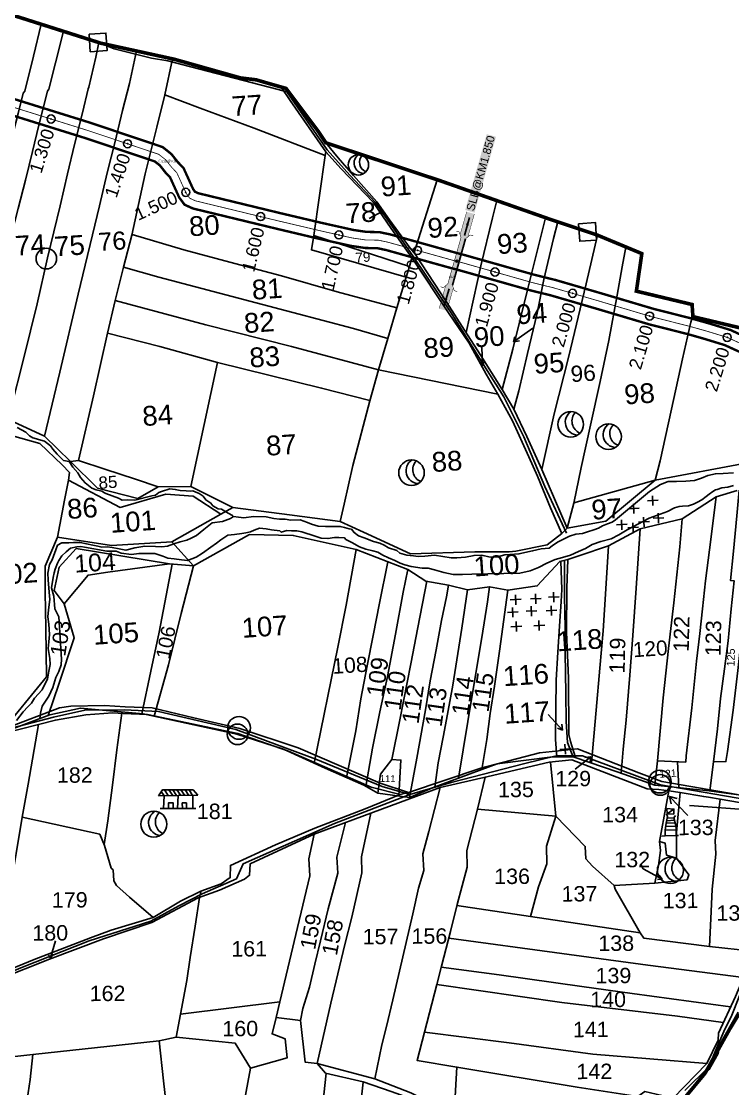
# Model space of a CAD drawing. Header units: millimetres. Extents: x 191342 to 235284, y 1600297 to 1616674.
# Drawn here: x 199081 to 199966, y 1611892 to 1613220 of the extents above; entities that cross this region are included whole.
import ezdxf
from ezdxf.enums import TextEntityAlignment as Align

# ---------------------------------------------------------------- set-up
doc = ezdxf.new("R2010")
doc.units = ezdxf.units.MM
doc.header["$LTSCALE"] = 15
doc.header["$PDMODE"] = 32
doc.header["$PDSIZE"] = 10
doc.linetypes.add('ACAD_ISO02W100', pattern=[15, 12, -3])
doc.linetypes.add('HIDDEN2', pattern=[0.1875, 0.125, -0.0625])
for name, color, linetype in [('BOUNDRY STONES', 240, 'Continuous'), ('CANAL1', 7, 'Continuous'), ('CS', 134, 'Continuous'), ('CSMark', 72, 'Continuous'), ('PLOTS', 7, 'Continuous'), ('PLOTS NO', 7, 'Continuous'), ('REMARK', 6, 'Continuous'), ('ROADS', 1, 'Continuous'), ('STREAMS', 4, 'Continuous'), ('STRUCTURE', 5, 'Continuous'), ('VILLAGE', 7, 'Continuous'), ('VILLAGE BOUNDRY', 5, 'Continuous'), ('wells', 7, 'Continuous')]:
    doc.layers.add(name, color=color, linetype=linetype)
doc.styles.add('FONT2', font='Times New Roman')
doc.styles.get("Standard").update_dxf_attribs({"font": 'arial.ttf'})
doc.dimstyles.get("Standard").update_dxf_attribs({"dimtxt": 0.18, "dimasz": 0.18, "dimexe": 0.18, "dimexo": 0.0625, "dimgap": 0.09, "dimtad": 0, "dimtih": 1, "dimtoh": 1, "dimdec": 4, "dimzin": 0, "dimdsep": 46, "dimtxsty": 'Standard', "dimcen": 0.09, "dimadec": 0, "dimazin": 0, "dimtfac": 1, "dimtdec": 4, "dimtofl": 0, "dimtmove": 0, "dimatfit": 3, "dimfxl": 1, "dimtolj": 1, "dimtzin": 0, "dimarcsym": 0})

# ---------------------------------------------------------------- blocks, each defined once
blk = doc.blocks.new('SLB')
at = {"layer": 'STRUCTURE'}
h = blk.add_hatch(dxfattribs=at)
h.set_pattern_fill('DOTS', color=6, scale=20, angle=320.3722, style=0)
h.set_pattern_definition([(320.372247934, (-159.4327, -72.9564), (1.2786241598, 0.5641323054), [0, -1.25])])
h.paths.add_polyline_path([(769699.5, 1706871.1), (769699.5, 1706861.1), (769729.1, 1706861.1), (769732.1, 1706863.1), (769792.1, 1706863.1), (769795.1, 1706861.1), (769824.7, 1706861.1), (769824.7, 1706871.1), (769795.1, 1706871.1), (769792.1, 1706869.1), (769732.1, 1706869.1), (769729.1, 1706871.1)])
at = {"layer": 'STRUCTURE', "color": 6, "linetype": 'ACAD_ISO02W100', "ltscale": 0.5, "const_width": 0.5}
for points in [[(769699.5, 1706871.1), (769729.1, 1706871.1)], [(769795.1, 1706871.1), (769824.7, 1706871.1)], [(769699.5, 1706861.1), (769729.1, 1706861.1)], [(769795.1, 1706861.1), (769824.7, 1706861.1)]]:
    blk.add_lwpolyline(points, dxfattribs=at)
at = {"layer": 'STRUCTURE', "color": 6, "const_width": 0.628}
for points in [[(769726.1, 1706877.1), (769726.1, 1706873.1), (769732.1, 1706869.1), (769792.1, 1706869.1), (769798.1, 1706873.1), (769798.1, 1706877.1)], [(769726.1, 1706855.1), (769726.1, 1706859.1), (769732.1, 1706863.1), (769792.1, 1706863.1), (769798.1, 1706859.1), (769798.1, 1706855.1)]]:
    blk.add_lwpolyline(points, dxfattribs=at)
at = {"layer": 'STRUCTURE', "color": 6}
blk.add_lwpolyline([(769732.1, 1706863.1), (769792.1, 1706863.1)], dxfattribs=at)
blk.add_lwpolyline([(769732.1, 1706863.1), (769792.1, 1706863.1)], dxfattribs=at)
at = {"layer": 'STRUCTURE', "color": 0}
blk.add_circle((769762.1, 1706866.1), 1.24, dxfattribs=at)
for points in [[(769703.8, 1706866), (769726.7, 1706866)], [(769818.6, 1706865.8), (769795.7, 1706865.8)]]:
    blk.add_leader(points, dimstyle='Standard', override={"dimasz": 10, "dimgap": 0.09, "dimtad": 0}, dxfattribs=at)

msp = doc.modelspace()

# ---------------------------------------------------------------- linework, layer by layer
at = {"layer": 'BOUNDRY STONES'}
for points in [[(199165.3, 1613203.7), (199186.4, 1613205.1), (199187.8, 1613183.3), (199166.8, 1613181.8)], [(199773.9, 1612968), (199795, 1612969.5), (199796.5, 1612947.6), (199775.4, 1612946.2)]]:
    msp.add_lwpolyline(points, close=True, dxfattribs=at)
at = {"layer": 'BOUNDRY STONES', "color": 1}
msp.add_lwpolyline([(199991.3, 1612238.7), (199912.1, 1612244.7)], dxfattribs=at)
at = {"layer": 'BOUNDRY STONES'}
for centre in [(199112.2, 1612924.6), (199350, 1612333), (199875.6, 1612270.1)]:
    msp.add_circle(centre, 12.8, dxfattribs=at)
at = {"layer": 'BOUNDRY STONES', "color": 1}
for centre in [(199351.8, 1612341), (199875.1, 1612274.2)]:
    msp.add_circle(centre, 14.1, dxfattribs=at)
at = {"layer": 'CANAL1', "color": 200, "const_width": 3}
for points in [[(199062.9, 1613125.9), (199166.3, 1613093.7), (199194.6, 1613084.2), (199256.8, 1613063.3), (199267.6, 1613054.7), (199275.5, 1613044.8), (199282.9, 1613037), (199294.9, 1613010.7), (199297.1, 1613007.7), (199301, 1613005.9), (199402.8, 1612981.2), (199454.6, 1612969), (199494.1, 1612960.2), (199510.2, 1612957.8), (199526.2, 1612957.5), (199539.3, 1612954.8), (199620.2, 1612932.2), (199628.7, 1612930), (199718.9, 1612904.5), (199745.3, 1612898), (199802.9, 1612881.2), (199867.9, 1612861.9), (199914.3, 1612850.2), (199936.5, 1612843.9), (199963, 1612835.8), (199982.9, 1612826.6)], [(199056.5, 1613106.9), (199160.1, 1613074.6), (199188.2, 1613065.2), (199247.1, 1613045.4), (199253.4, 1613040.5), (199260.4, 1613031.6), (199266.1, 1613025.6), (199277.5, 1613000.5), (199284.1, 1612991.6), (199294.5, 1612986.9), (199398.2, 1612961.8), (199450.1, 1612949.5), (199490.4, 1612940.5), (199508.5, 1612937.8), (199523.9, 1612937.5), (199534.5, 1612935.3), (199615.1, 1612912.9), (199623.6, 1612910.7), (199713.8, 1612885.2), (199740.1, 1612878.7), (199797.3, 1612862), (199862.6, 1612842.6), (199909.1, 1612830.9), (199930.8, 1612824.7), (199955.9, 1612817), (199973.8, 1612808.8)]]:
    msp.add_lwpolyline(points, dxfattribs=at)
at = {"layer": 'CANAL1', "color": 1, "linetype": 'HIDDEN2', "ltscale": 4, "const_width": 1}
msp.add_lwpolyline([(199059.7, 1613116.4), (199163.2, 1613084.1), (199191.4, 1613074.7), (199251.9, 1613054.3), (199260.5, 1613047.6), (199268, 1613038.2), (199274.5, 1613031.3), (199286.2, 1613005.6), (199290.6, 1612999.6), (199297.7, 1612996.4), (199400.5, 1612971.5), (199452.4, 1612959.3), (199492.2, 1612950.3), (199509.3, 1612947.8), (199525.1, 1612947.5), (199536.9, 1612945), (199617.6, 1612922.5), (199626.2, 1612920.4), (199716.3, 1612894.8), (199742.7, 1612888.3), (199800.1, 1612871.6), (199865.2, 1612852.2), (199911.7, 1612840.5), (199933.7, 1612834.3), (199959.5, 1612826.4), (199978.4, 1612817.7)], dxfattribs=at)
at = {"layer": 'CS'}
for p in [(199118.1, 1613098.2), (199213.2, 1613067.4), (199285.6, 1613007), (199378.7, 1612976.8), (199476, 1612954), (199573.8, 1612934.8), (199670.1, 1612907.9), (199766.5, 1612881.4), (199862.4, 1612853.1), (199958.8, 1612826.6)]:
    msp.add_point(p, dxfattribs=at)
at = {"layer": 'PLOTS', "color": 0}
for points in [[(198986.1, 1612754.8), (198997.1, 1612795.5), (199007.5, 1612834.6), (199020.6, 1612887.1), (199034.8, 1612940.5), (199046.6, 1612986), (199056, 1613022.5), (199066.1, 1613062), (199077.2, 1613105), (199083.5, 1613130.2), (199085.5, 1613132.6), (199096.4, 1613176.3), (199105.8, 1613216)], [(199133.4, 1613207.3), (199123.8, 1613167.9), (199115.4, 1613135.2), (199113.5, 1613132.6), (199103, 1613090.7), (199095, 1613057.7), (199086.4, 1613022.1), (199077.3, 1612986.8), (199068.6, 1612952.8), (199059.8, 1612916.8), (199046.8, 1612863), (199033.8, 1612809.2), (199020.8, 1612757.4), (199015.6, 1612736.5)], [(199065.8, 1612723.9), (199068.2, 1612737.5), (199084.1, 1612801.1), (199100.9, 1612868.4), (199113.7, 1612925.5), (199129.3, 1612990.4), (199138.7, 1613030), (199147.3, 1613066.4), (199157, 1613105.9), (199164.3, 1613135.5), (199164.9, 1613137.9), (199173.6, 1613175.2), (199177.3, 1613193.3)], [(199224.2, 1613182.8), (199215.7, 1613142.2), (199207.1, 1613108.9), (199198, 1613070.2), (199188, 1613031.3), (199178.4, 1612990.4), (199151.9, 1612880.2), (199128.9, 1612783.4), (199110, 1612703.9)], [(199142.3, 1612672.4), (199152.4, 1612673.7), (199170.7, 1612754.1), (199188.2, 1612831.8), (199197.9, 1612872.5), (199208.3, 1612914), (199218.6, 1612953.8), (199235.1, 1613029.9), (199249.5, 1613088), (199259.4, 1613128.1), (199269.2, 1613172.9)], [(199459.6, 1613057.3), (199459.1, 1613052.9), (199370.8, 1613086.9), (199303.5, 1613111.5), (199259.4, 1613128.1)], [(199404.1, 1613137.9), (199415.5, 1613121.2), (199459.6, 1613057.3), (199478.9, 1613036.4), (199518.5, 1612994.6), (199541, 1612962.2), (199567, 1612925), (199612.3, 1612857.3), (199637.8, 1612819.3), (199659.3, 1612781), (199673.6, 1612755.9), (199691.7, 1612722.7), (199712.2, 1612678), (199722.9, 1612653.9), (199739.3, 1612614.6), (199753.4, 1612582.6), (199759.7, 1612589.4), (199728.3, 1612662.4), (199709.7, 1612703.4), (199693.5, 1612737.3), (199679, 1612761.7), (199652.3, 1612804), (199632.2, 1612835.8), (199610.1, 1612869.8), (199586.6, 1612906), (199570.9, 1612930.2), (199564.5, 1612937.4), (199539, 1612973), (199523.3, 1612995), (199494.1, 1613028.1), (199474.9, 1613049.9), (199459.8, 1613068.6)], [(199459.1, 1613052.9), (199444.7, 1612953.2), (199441.8, 1612935.4), (199559.7, 1612901.4), (199563.6, 1612914.8), (199566.7, 1612925.4)], [(199569.4, 1612932), (199598.2, 1613022.7)], [(199634.1, 1612832.9), (199652.3, 1612915.4), (199667, 1612975.1), (199672.2, 1612996.8)], [(199732.9, 1612975.4), (199710.3, 1612884.2), (199692.4, 1612811.8), (199679, 1612761.7)], [(199693.5, 1612737.3), (199699.7, 1612760), (199710.7, 1612806.7), (199722.6, 1612856.8), (199730.8, 1612898.7), (199742.7, 1612949.5), (199748.4, 1612970.2)], [(199218.8, 1612954.6), (199283.1, 1612935.4), (199340.2, 1612920.3), (199404.5, 1612903.3), (199473.9, 1612883.4), (199548.1, 1612863.3)], [(199797.6, 1612953.7), (199783.3, 1612893.1), (199761.6, 1612801.7), (199743.7, 1612731.4), (199728.3, 1612662.4)], [(199563.6, 1612914.8), (199444.7, 1612953.2)], [(199759.7, 1612589.4), (199768.1, 1612620.3), (199777.3, 1612665), (199788.9, 1612717.4), (199800.9, 1612771.7), (199811.5, 1612822.8), (199822, 1612879.1), (199828.4, 1612914.2), (199833, 1612939)], [(199536.9, 1612825.1), (199494, 1612837.7), (199418.8, 1612857.7), (199335.4, 1612879.4), (199252.3, 1612901.7), (199208.3, 1612914)], [(199559.7, 1612901.4), (199548.1, 1612863.3), (199536.9, 1612825.1), (199525.4, 1612786.1), (199514.3, 1612747.9), (199493.4, 1612667.3), (199482.7, 1612619.1), (199477.7, 1612597.6), (199414.7, 1612606), (199344.1, 1612615.2)], [(199197.9, 1612872.5), (199310.7, 1612842.4), (199417.2, 1612815.3), (199525.4, 1612786.1), (199673.6, 1612755.9)], [(199916.2, 1612852.4), (199913.5, 1612845.5), (199903.4, 1612799.9), (199892.6, 1612750.8), (199875.4, 1612673.1), (199869.3, 1612649.1), (199768.2, 1612621)], [(199291.8, 1612641.1), (199325.1, 1612795.2), (199253.5, 1612815.1), (199188.2, 1612831.8)], [(199325.1, 1612795.2), (199454.4, 1612763.6), (199514.3, 1612748.1)], [(199759.7, 1612589.4), (199807.8, 1612598), (199869.3, 1612649.1), (199984, 1612670.7), (200034.9, 1612701.5), (200070.8, 1612724.6), (200100.4, 1612741.7), (200124.6, 1612755.8)], [(199070, 1612704.1), (199104.2, 1612694.6), (199132, 1612668.3), (199141.2, 1612658.6), (199139.7, 1612649.1), (199203.9, 1612615.1), (199260.7, 1612631.7), (199294.6, 1612629.1), (199329.1, 1612607), (199344.1, 1612615.2), (199291.8, 1612641.1), (199251.3, 1612640.7), (199226.2, 1612626.4), (199175.8, 1612639.2), (199142.3, 1612672.4), (199110, 1612703.9), (199065.8, 1612723.9)], [(199251.3, 1612640.7), (199223.3, 1612650.3), (199184.9, 1612662.9), (199152.4, 1612673.7)], [(199054.3, 1612334.1), (199112.3, 1612404.6), (199111.5, 1612465), (199110.9, 1612509.8), (199110.6, 1612542.2), (199126, 1612578.3), (199134.8, 1612624.1), (199139.7, 1612649.1)], [(199971.4, 1612636.1), (199945, 1612628.3), (199902.9, 1612601), (199850.8, 1612588.5), (199811.4, 1612567.5), (199774.5, 1612555.1), (199760.6, 1612550.4), (199750.6, 1612548.1), (199722.6, 1612517.6), (199686.2, 1612512.3), (199663.4, 1612516.5), (199636.1, 1612512.7), (199612.2, 1612518.5), (199584, 1612523.6), (199561.8, 1612538.1), (199535.9, 1612548), (199497.4, 1612563), (199419.2, 1612580.3), (199364.8, 1612581.5), (199295.2, 1612542.5), (199265.5, 1612545), (199149.5, 1612564.1), (199128.1, 1612540.7), (199121.9, 1612511.7), (199134.4, 1612495.2), (199147, 1612453), (199127.6, 1612395.4), (199114.5, 1612356.4)], [(199937.4, 1612262.7), (199941.8, 1612298.9), (199946.8, 1612339.7), (199950.5, 1612377.6), (199955.4, 1612414.4), (199960.1, 1612449.2), (199963.9, 1612488.9), (199967.4, 1612524.1), (199962.8, 1612524.5), (199966.5, 1612560.8), (199970.9, 1612604.8), (199973.6, 1612636.7)], [(199945, 1612628.3), (199936.7, 1612562.6), (199931.9, 1612524.1), (199928.3, 1612489.1), (199924.8, 1612458.3), (199920.6, 1612424.1), (199914.9, 1612365.9), (199907.8, 1612306.4), (199907.4, 1612298.5), (199872.2, 1612300.1)], [(199126, 1612578.3), (199193.2, 1612567.9), (199268.2, 1612572.6), (199329.1, 1612607)], [(199477.7, 1612597.6), (199506.5, 1612584.4), (199565.1, 1612557.4), (199644.9, 1612559.9), (199687.6, 1612560.1), (199696, 1612560.6), (199735.1, 1612568.7), (199753.4, 1612582.6)], [(199869, 1612269.7), (199872.2, 1612300.1), (199879.2, 1612378.6), (199885.7, 1612439.6), (199892.3, 1612496.6), (199900.1, 1612566.3), (199902.9, 1612601)], [(199850.8, 1612588.5), (199845.7, 1612514.7), (199841.7, 1612455.8), (199837.6, 1612406.5), (199833.1, 1612350.8), (199829.4, 1612314.7), (199827, 1612284.8)], [(199268.2, 1612572.6), (199295.2, 1612542.5), (199279.7, 1612483.3), (199264.1, 1612419.4), (199246.4, 1612355.5)], [(199445.2, 1612297.2), (199474.5, 1612441.3), (199485.2, 1612493.8), (199497.4, 1612563)], [(199790.2, 1612297.4), (199795.9, 1612362.9), (199800.5, 1612415.1), (199804.6, 1612461.6), (199808.1, 1612514.1), (199811.4, 1612567.5)], [(199265.5, 1612545), (199188.7, 1612534.5), (199164.2, 1612531.1), (199134.4, 1612495.2)], [(199231.1, 1612358.7), (199242.3, 1612411.6), (199252.6, 1612460.1), (199262.8, 1612514.2), (199268.7, 1612544.7)], [(199536.7, 1612547.7), (199526.4, 1612496.1), (199518.7, 1612456), (199511.3, 1612418.3), (199503.4, 1612377.3), (199497.1, 1612337.4), (199485.3, 1612279.2)], [(199747, 1612305), (199745.4, 1612326.7), (199745.7, 1612365.3), (199746, 1612400.3), (199748.3, 1612435.1), (199750.4, 1612467.5), (199752.4, 1612498.4), (199753.2, 1612513.3), (199752.1, 1612548.5)], [(199756.4, 1612549.5), (199756.4, 1612505), (199757.4, 1612465.2), (199757.3, 1612434.4), (199758.3, 1612383.6), (199758.8, 1612349), (199760.1, 1612323), (199767.1, 1612304.7)], [(199509.4, 1612268.3), (199517.7, 1612315.8), (199527, 1612360.8), (199536.3, 1612404.8), (199546.3, 1612457.7), (199556.1, 1612509.9), (199561.8, 1612538.1)], [(199585.5, 1612523.3), (199574, 1612465.7), (199565.3, 1612420.8), (199551.7, 1612351.2), (199542, 1612301.8), (199527.9, 1612283.7), (199524.3, 1612259.8)], [(199563.6, 1612254.6), (199572.8, 1612303.4), (199583.7, 1612363.6), (199589.7, 1612399.7), (199596.8, 1612438.1), (199603.5, 1612474.4), (199609.8, 1612504), (199612.4, 1612518.4)], [(199624.6, 1612278.4), (199636.3, 1612348.8), (199645.1, 1612401.5), (199653.8, 1612453.5), (199660.7, 1612497.7), (199663.4, 1612516.5)], [(199984.2, 1612522), (199971.9, 1612412.4), (199966.3, 1612363.2), (199959.1, 1612311.8), (199957.2, 1612299.1), (199941.8, 1612298.9)], [(199636.1, 1612512.7), (199629, 1612465.2), (199617.6, 1612394.3), (199610.9, 1612358.3), (199605.5, 1612329.4), (199599.6, 1612297.6), (199595.4, 1612267.5)], [(199686.2, 1612512.3), (199675.6, 1612436.4), (199669.5, 1612392.8), (199664.2, 1612358.8), (199659.8, 1612326.6), (199653.9, 1612289.4)], [(199997.2, 1612254.5), (199936.6, 1612262.8), (199869, 1612269.7), (199823.3, 1612286.1), (199768.5, 1612304.7), (199741.8, 1612305), (199672.6, 1612296.4), (199594.6, 1612267.2), (199563.6, 1612254.6), (199524.3, 1612259.8), (199507, 1612269.7), (199459.1, 1612290.8), (199407.2, 1612314.7), (199349.1, 1612333.1), (199232.5, 1612358.5), (199154.6, 1612365.7), (199116.7, 1612357.3), (199054.3, 1612334.1)], [(199058.5, 1612333.9), (199123.5, 1612350.7), (199161.3, 1612357.1), (199195.1, 1612359.8), (199207.8, 1612359.1), (199238.2, 1612357.5), (199350.4, 1612333.9), (199413.5, 1612312.3), (199516.1, 1612267.3), (199552, 1612258.3), (199562.6, 1612260.6)], [(199063.5, 1612341), (199128.4, 1612365.8), (199142.8, 1612368), (199184.7, 1612368.8), (199210.3, 1612367.4), (199243.9, 1612365.8), (199295.5, 1612353.4), (199352.9, 1612340.3), (199425.3, 1612316.4), (199527.2, 1612272.3), (199562.6, 1612260.6), (199652.3, 1612291), (199725.5, 1612309.9), (199772.8, 1612314.8), (199848.8, 1612285.1), (199877.6, 1612274.2), (199971.4, 1612258.2)], [(199184, 1612196.2), (199188.7, 1612225.3), (199194.3, 1612269.9), (199199.9, 1612313.8), (199206, 1612359.2)], [(199102.3, 1612345.2), (199089.5, 1612271.2), (199082.3, 1612230), (199074.6, 1612184.7), (199070.4, 1612160), (199070.7, 1612142), (199062.7, 1612098), (199052.3, 1612035), (198991.9, 1612007.4), (198914.7, 1611976.9), (198853.5, 1611939), (198799.3, 1611907.4), (198780, 1611902), (198683, 1611866.6), (198612.3, 1611842.4), (198540.9, 1611816.4), (198487.8, 1611799.1), (198415.3, 1611769.1), (198376.6, 1611748.3), (198364.7, 1611734), (198351.6, 1611724.5), (198312.8, 1611710.5), (198269.5, 1611696.6), (198202.1, 1611695.9)], [(199053, 1612028.4), (199116.1, 1612053.4), (199183.2, 1612078.6), (199243.4, 1612099.1), (199301.1, 1612129.7), (199327.6, 1612139.3), (199358.6, 1612152.9), (199365, 1612157.9), (199365.6, 1612171.8), (199445.3, 1612208.8), (199530.4, 1612240.3), (199602, 1612266.8), (199661.6, 1612280.6), (199737.4, 1612298.3), (199765.8, 1612301.5), (199859.2, 1612265.3), (199873.8, 1612264.5), (199886.1, 1612262.8), (199900.2, 1612260.9), (199929.7, 1612255.7), (199935.7, 1612254.7), (199950, 1612252.5), (199995.7, 1612244.5)], [(199550.4, 1612256.4), (199553.2, 1612301), (199542, 1612301.8)], [(199739.3, 1612298.5), (199745.7, 1612231.3), (199648.4, 1612239.9)], [(199897, 1612299), (199898.6, 1612266.7)], [(199520.5, 1611904.5), (199565.3, 1611887.1), (199602.4, 1611868.5), (199619.7, 1611868.3), (199622.8, 1611919.3), (199573.2, 1611927.6), (199582.4, 1611962.8), (199597.7, 1612021.9), (199603.7, 1612044.8), (199614.9, 1612088), (199623, 1612121.5), (199635.4, 1612168), (199635.2, 1612188.7), (199648.4, 1612239.9), (199658, 1612279.8)], [(199602, 1612266.8), (199587.7, 1612212.4), (199580.5, 1612184.6), (199581.6, 1612163.6), (199575, 1612141.6), (199567.9, 1612109.9), (199551.2, 1612038.4), (199543, 1612002.7), (199535, 1611969.8), (199529.5, 1611946.8), (199520.5, 1611904.5), (199449, 1611923.7)], [(199552, 1612258.3), (199508.5, 1612240.4), (199446.1, 1612216.4), (199397.2, 1612195.5), (199341.2, 1612170.1), (199341, 1612155), (199329.6, 1612147.2), (199304.3, 1612138.1), (199278.9, 1612125.4), (199244.9, 1612105.3), (199192.7, 1612089.4), (199167.3, 1612080.1), (199097, 1612053), (199052.3, 1612035)], [(199745.7, 1612231.3), (199782.3, 1612193.7), (199783.1, 1612178.4), (199791.3, 1612168.9), (199818.4, 1612144.9), (199869, 1612148.1), (199909, 1612152.3), (199911.2, 1612158.3), (199895.7, 1612179.1), (199896, 1612210.8), (199900.2, 1612260.9)], [(199886.1, 1612262.8), (199874.6, 1612199.7), (199876, 1612188.6), (199873.5, 1612170.1), (199869, 1612148.1)], [(199950, 1612252.5), (199943.9, 1612201), (199944.9, 1612184.2), (199940.1, 1612140.6), (199938.9, 1612112.6), (199937, 1612069.2), (199990.1, 1612063.4)], [(199244.9, 1612105.3), (199215.8, 1612130.6), (199199.5, 1612144.9), (199196.2, 1612150.8), (199195.5, 1612164.5), (199193, 1612166.8), (199184.6, 1612194.9), (199178.7, 1612208.7), (199082.3, 1612230)], [(199428.1, 1611977), (199433.9, 1611925.5), (199449, 1611923.7), (199465.8, 1611998.7), (199483.3, 1612071.6), (199492.1, 1612105.8), (199504.6, 1612160.6), (199504.3, 1612180.8), (199515.8, 1612234.9)], [(199850.7, 1612086.2), (199714.4, 1612106.5), (199724.3, 1612143.2), (199734.5, 1612172.1), (199734.3, 1612194), (199745.7, 1612231.3)], [(199484.2, 1612223.2), (199473.5, 1612180.1), (199474.5, 1612160.2), (199462.6, 1612116.2), (199453.1, 1612076.4), (199446.2, 1612047.3), (199439.4, 1612018.6), (199431.2, 1611991.9), (199428.1, 1611977), (199398.2, 1611981), (199402.7, 1612000.4)], [(199279.1, 1611985.1), (199402.7, 1612000.4), (199424.6, 1612093), (199439.7, 1612156.9), (199438.8, 1612178.1), (199445.3, 1612208.8)], [(199874.6, 1612199.7), (199881.9, 1612197.6), (199883.5, 1612182.9), (199895.7, 1612179.1)], [(199937, 1612069.2), (199855, 1612079.6), (199850.7, 1612086.2), (199819.5, 1612140.7), (199818.4, 1612144.9)], [(199095.5, 1611934.9), (199252.4, 1611952), (199273.6, 1611956.6), (199279.1, 1611985.1), (199287.1, 1612026.8), (199291, 1612055.6), (199297.2, 1612094.5), (199302.8, 1612130.3), (199304.9, 1612138.3)], [(199714.4, 1612106.5), (199622.7, 1612120.2)], [(199612.7, 1612079.5), (199753.1, 1612060.4), (199860, 1612045.9), (199979, 1612030.7)], [(199963, 1611994), (199840.8, 1612010.8), (199777.9, 1612019.4), (199675.2, 1612033.8), (199603.3, 1612043.5)], [(199891.6, 1611880.6), (199933.7, 1611923.7), (199947.4, 1611952.9), (199948, 1611961.3), (199969, 1612007.1), (199979, 1612030.7)], [(199597.7, 1612021.9), (199753.3, 1611999.5), (199897, 1611982.7), (199954, 1611974.5)], [(199972.6, 1611987.7), (199949.7, 1611947.2), (199947.6, 1611936.1), (199936.6, 1611916.1), (199909.7, 1611887.7)], [(199398.2, 1611981), (199393, 1611960.5), (199409.4, 1611954.3), (199411.8, 1611930.8), (199366, 1611917.9), (199347.1, 1611948.9), (199273.6, 1611956.6)], [(199933.7, 1611923.7), (199791.8, 1611935.3), (199687.8, 1611949.5), (199582.4, 1611962.8)], [(199252.4, 1611952), (199257.9, 1611902.2), (199261.1, 1611873.1), (199259.1, 1611822.8), (199259.4, 1611777), (199259.7, 1611732.6), (199258.5, 1611721.4), (199254.9, 1611701.8)], [(198933.7, 1611743.6), (198979.9, 1611743.4), (199007.3, 1611740.3), (199020.3, 1611727.4), (199069.4, 1611722.8), (199072.4, 1611741.8), (199074.4, 1611754.1), (199073, 1611773.9), (199077.8, 1611806.5), (199082.4, 1611837.8), (199087.2, 1611870.5), (199092.1, 1611903.8), (199095.5, 1611934.9), (199002, 1611924.7)], [(199449, 1611923.7), (199459.2, 1611911.7), (199506, 1611900.8), (199540.9, 1611888.7), (199562.9, 1611881.1), (199601.8, 1611860.8), (199629.7, 1611858.8), (199706.6, 1611847.1), (199781.4, 1611835.7), (199785.8, 1611839.9)], [(199622.8, 1611919.3), (199772.3, 1611894.1), (199847.8, 1611882.7), (199856.3, 1611888.7), (199891.6, 1611880.6)], [(199334.1, 1611701.3), (199342.4, 1611749.2), (199345.6, 1611772.9), (199344.9, 1611791.6), (199350, 1611821.1), (199357.3, 1611871.2), (199366, 1611917.9)], [(199460.1, 1611911.5), (199457.2, 1611884.7), (199453.1, 1611857.3), (199450, 1611829.5), (199446.9, 1611805.2), (199431.9, 1611792), (199432.6, 1611774.3), (199423.2, 1611764.1), (199419.5, 1611743.3), (199418, 1611734.9), (199405.6, 1611709.1), (199391.5, 1611679.8), (199381.1, 1611658.4)], [(199480.8, 1611648.2), (199489.2, 1611726.5), (199494.8, 1611762.8), (199495.2, 1611800.4), (199502.1, 1611863), (199506.2, 1611900.7)]]:
    msp.add_lwpolyline(points, dxfattribs=at)
at = {"layer": 'PLOTS NO', "color": 0}
for points in [[(199530.7, 1612983.7), (199513.7, 1612974.6)], [(199526.9, 1612984.7), (199530.7, 1612983.7), (199530.3, 1612980.2)], [(199693.3, 1612821.1), (199717.3, 1612838.2)], [(199694.7, 1612827.2), (199693.3, 1612821.1), (199700.7, 1612822.2)], [(199654.5, 1612791.6), (199653.7, 1612814.3)], [(199651.6, 1612796.7), (199654.5, 1612791.6), (199656.2, 1612796.2)], [(199754, 1612338.4), (199736.2, 1612357.6)], [(199747.7, 1612340.5), (199754, 1612338.4), (199753.3, 1612345.5)], [(199789.1, 1612304.9), (199769.8, 1612289.9)], [(199782, 1612304.1), (199789.1, 1612304.9), (199788.3, 1612298.8)], [(199889.2, 1612246.6), (199887, 1612255.8), (199896.5, 1612253.2)], [(199887, 1612255.8), (199909.8, 1612232.3)], [(199877.8, 1612152.9), (199854.4, 1612165.8), (199851, 1612172.1)], [(199872.1, 1612152.7), (199877.8, 1612152.9), (199874.2, 1612158.1)], [(199117.3, 1612055.2), (199123.6, 1612076.2)], [(199114.8, 1612058.6), (199117.3, 1612055.2), (199121, 1612059.8)]]:
    msp.add_lwpolyline(points, dxfattribs=at)
at = {"layer": 'ROADS'}
for points in [[(199177.3, 1613193.3), (199196.4, 1613185.5), (199243, 1613173.8), (199263.4, 1613170.6), (199280.7, 1613166.1), (199400.4, 1613134.8), (199411.2, 1613131.8), (199461.3, 1613059.9), (199489.4, 1613028.3), (199521.7, 1612994.5), (199568.9, 1612926.9), (199615.8, 1612857), (199658.3, 1612788.7), (199681.1, 1612752.8), (199706.1, 1612703), (199732.1, 1612641), (199759.2, 1612583.3)], [(199760.6, 1612550.4), (199759.3, 1612514.8), (199759.2, 1612459.9), (199761.7, 1612402.7), (199761.8, 1612332.8), (199764, 1612324.1), (199770.2, 1612304.1)], [(199061, 1612338.7), (199121.1, 1612354.5), (199160.3, 1612363.1), (199209.6, 1612363.3), (199251.5, 1612361.4), (199347.7, 1612338.9), (199447.5, 1612302.1), (199529.7, 1612268), (199564.1, 1612258.1), (199615.8, 1612273), (199707.2, 1612296.7), (199746, 1612306.2), (199779, 1612306.4), (199861.6, 1612275.5), (199875.8, 1612270.2), (199996.4, 1612249.5)], [(199564.1, 1612258.1), (199470.4, 1612222), (199356.8, 1612172.2), (199348.6, 1612153.3), (199306.1, 1612134.6), (199276.9, 1612119.8), (199242.2, 1612100.8), (199165.5, 1612076.1), (199080.4, 1612042.7), (199011.6, 1612013.6), (198980.8, 1612000.6), (198917, 1611973.5), (198842.5, 1611928), (198818.2, 1611914.1), (198779.5, 1611897.8), (198702.7, 1611870.7)], [(199982.9, 1612029.7), (199964.8, 1611983.9), (199954.5, 1611963.6), (199944.4, 1611939.4), (199936.1, 1611919.4), (199906.1, 1611890.1)]]:
    msp.add_lwpolyline(points, dxfattribs=at)
at = {"layer": 'STREAMS', "color": 4}
for points in [[(199076.1, 1612714.4), (199081.3, 1612711.8), (199086.9, 1612708.8), (199091.2, 1612704.1), (199095.3, 1612701.8), (199099.9, 1612700.5), (199102.4, 1612699.7), (199109.9, 1612697.6), (199117.4, 1612691.9), (199120.2, 1612687.7), (199125.8, 1612681.4), (199128.9, 1612678.1), (199133.7, 1612673.7), (199140.6, 1612672.1), (199145.3, 1612665.2), (199151.2, 1612658.3), (199154.7, 1612652.4), (199160.4, 1612645.7), (199169, 1612639.2), (199174.2, 1612636.9), (199181.4, 1612635.4), (199184.6, 1612633.5), (199186.2, 1612632.6), (199201.8, 1612626.9), (199206.5, 1612624.4), (199213.3, 1612624.7), (199222.4, 1612624.3), (199243.2, 1612629.4), (199247.9, 1612630.6), (199252, 1612633.8), (199255.5, 1612634.9), (199255.5, 1612634.9), (199265.7, 1612638.1), (199272.5, 1612637.5), (199278.7, 1612636.2), (199285.9, 1612635.7), (199290.9, 1612635.4), (199294.2, 1612635.7), (199297.1, 1612634.4), (199302.1, 1612632.3), (199307.2, 1612629.2), (199310.4, 1612624.6), (199316.8, 1612620.6), (199319.4, 1612617.2), (199325.9, 1612613.5), (199330.2, 1612612.9), (199338.4, 1612608.1), (199343.7, 1612605), (199345.1, 1612604.1)], [(199075.2, 1612350.2), (199083.3, 1612360.9), (199089.4, 1612367.2), (199093.8, 1612371.7), (199097.6, 1612378), (199107.2, 1612388.4), (199110.9, 1612396.1), (199113.5, 1612401.6), (199115.5, 1612411.7), (199116.9, 1612419.8), (199116.4, 1612427.3), (199114.5, 1612439.6), (199115.2, 1612448), (199116, 1612457.1), (199115.4, 1612470.2), (199114, 1612479.2), (199114.9, 1612487.7), (199116.4, 1612500.5), (199115.6, 1612509.8), (199114.3, 1612525.1), (199114, 1612533.5), (199116.3, 1612544.3), (199119.4, 1612550.2), (199121, 1612554.5), (199124.1, 1612562.6), (199126.2, 1612568.1), (199131.7, 1612571.1), (199140, 1612571.3), (199146.1, 1612571.4), (199154.1, 1612571.6), (199162.3, 1612569.8), (199170, 1612568.3), (199176.2, 1612567), (199181.3, 1612565.8), (199187.8, 1612566.3), (199194, 1612565.2), (199202.9, 1612563.6), (199211.2, 1612562.1), (199222.1, 1612565.1), (199234.6, 1612567), (199247.8, 1612566.6), (199255.7, 1612566.3), (199262.8, 1612567.1), (199270.6, 1612569.8), (199278.5, 1612572.6), (199287.1, 1612574.6), (199292.5, 1612577.1), (199298.9, 1612580.3), (199307.9, 1612587.6), (199318.5, 1612596.1), (199331.1, 1612597.6), (199341.4, 1612601.5), (199345.1, 1612604.1), (199351.3, 1612603.1), (199357.9, 1612602.2), (199369.7, 1612604), (199385.5, 1612603.4), (199395.2, 1612601.5), (199402.2, 1612600.5), (199409.3, 1612600.5), (199416.4, 1612599.3), (199427.7, 1612599.7), (199437, 1612596.4), (199441.9, 1612594.5), (199450.1, 1612591.9), (199459.3, 1612591.3), (199468.4, 1612591.5), (199477.7, 1612591.5), (199483.1, 1612590.3), (199488.7, 1612588.7), (199491.5, 1612588), (199494.9, 1612583.8), (199500.3, 1612579.9), (199507.6, 1612577.5), (199518.9, 1612572.8), (199526.8, 1612570.6), (199532.4, 1612568.3), (199537.5, 1612564.8), (199548.2, 1612561.5), (199551.7, 1612558.4), (199560.3, 1612556), (199568.8, 1612554.8), (199574.6, 1612554), (199582.9, 1612554.5), (199594.8, 1612555.7), (199605.3, 1612554.1), (199615.4, 1612552.5), (199622.6, 1612552.3), (199633.6, 1612553.4), (199644.2, 1612555.6), (199653.6, 1612555.9), (199664.1, 1612553.4), (199673.2, 1612553.8), (199682.4, 1612556.4), (199694.2, 1612557.1), (199699.9, 1612557.4), (199716.9, 1612561), (199727.4, 1612563.5), (199737.3, 1612564.5), (199741.4, 1612567.4), (199747.7, 1612571.8), (199762.9, 1612579.5), (199770.8, 1612581.9), (199779, 1612582.7), (199785, 1612585), (199793, 1612587.5), (199798.8, 1612589.3), (199803.7, 1612592.4), (199810.2, 1612594.7), (199815.9, 1612596.8), (199820, 1612599.7), (199862.3, 1612635.1), (199875.9, 1612643.7), (199885.4, 1612647.4), (199896, 1612647.6), (199907.3, 1612647.8), (199918.1, 1612648.6), (199927, 1612651.6), (199934.6, 1612654.7), (199944.2, 1612657.1), (199953.9, 1612657.5), (199966.8, 1612658.1)], [(199966.6, 1612642.5), (199959.8, 1612640.3), (199952, 1612639.4), (199946.4, 1612637.6), (199944.4, 1612637), (199941.1, 1612634.8), (199936.5, 1612631.5), (199932.8, 1612628.9), (199927.3, 1612624.6), (199922.1, 1612621.7), (199916.8, 1612619.2), (199910.8, 1612617.2), (199903.3, 1612616.7), (199899, 1612616.4), (199893.5, 1612614.5), (199884.4, 1612610.2), (199862, 1612601.8), (199834.3, 1612587.4), (199823.9, 1612581), (199814.4, 1612576.2), (199801.9, 1612573), (199791, 1612568.9), (199782.6, 1612564.2), (199774, 1612560.4), (199763.8, 1612555.8), (199754, 1612553.1), (199745, 1612550.6), (199734.4, 1612546), (199724.3, 1612540.3), (199713.9, 1612536.5), (199700.8, 1612533.3), (199641.4, 1612532.2), (199629.9, 1612531.7), (199617.9, 1612531.8), (199606.3, 1612534.3), (199594.7, 1612537.5), (199586.9, 1612539.6), (199579.5, 1612539.7), (199565.9, 1612541.6), (199557.9, 1612544), (199552.2, 1612545.7), (199545.4, 1612549.1), (199537.8, 1612552.6), (199530.8, 1612555.8), (199524.5, 1612559.4), (199518, 1612561.2), (199509.5, 1612563.2), (199501.7, 1612566), (199492.1, 1612571.7), (199484.7, 1612575.3), (199483.1, 1612577.3), (199475.8, 1612577.6), (199470.6, 1612577.9), (199462.4, 1612576.5), (199454.1, 1612577.1), (199447.9, 1612579.1), (199441.6, 1612581.3), (199435.1, 1612583.3), (199430, 1612584.9), (199423.5, 1612586), (199417.1, 1612586.2), (199411.1, 1612586.3), (199404.4, 1612584.4), (199402.7, 1612585.9), (199392.4, 1612587.4), (199385.5, 1612588.5), (199377.4, 1612589.2), (199370.6, 1612586.8), (199366.2, 1612585), (199360.1, 1612583.6), (199355.2, 1612582.9), (199346.3, 1612581.7), (199338, 1612580.6), (199329.4, 1612575), (199324, 1612570.6), (199316.8, 1612565.6), (199306.5, 1612558.4), (199298.6, 1612553.4), (199293, 1612551.3), (199287.6, 1612549.2), (199280.1, 1612550.1), (199271.2, 1612551.1), (199263.1, 1612552.1), (199257.2, 1612554.6), (199247, 1612557.8), (199239.3, 1612558), (199227.2, 1612557.7), (199218, 1612556.8), (199205.3, 1612558.1), (199199.1, 1612560.7), (199187.4, 1612560.9), (199159.6, 1612565.9), (199155, 1612566.7), (199150.2, 1612566.1), (199142.1, 1612564.4), (199137, 1612559.9), (199131.3, 1612554.9), (199127.7, 1612549), (199126, 1612545.8), (199123.3, 1612538.3), (199121.9, 1612533.8), (199120.9, 1612528), (199118.8, 1612515), (199121.4, 1612505), (199122.8, 1612489.2), (199125.9, 1612482.5), (199127.8, 1612479.3), (199131.2, 1612426.3), (199130.6, 1612419.3), (199127.8, 1612411.2), (199124.1, 1612403.5), (199120.2, 1612391.2), (199115.5, 1612380.6), (199107.2, 1612368), (199104.8, 1612359.2), (199104.3, 1612352.7)]]:
    msp.add_lwpolyline(points, dxfattribs=at)
at = {"layer": 'VILLAGE', "color": 5}
for points in [[(199859.6, 1612623.4), (199873.1, 1612624.2)], [(199866, 1612629.8), (199866.5, 1612617.5)], [(199836, 1612613.5), (199849.5, 1612614.2)], [(199842.3, 1612619.8), (199842.8, 1612607.5)], [(199827.4, 1612599.7), (199827.9, 1612587.5)], [(199841.5, 1612596.1), (199842, 1612583.8)], [(199848.6, 1612596.8), (199862.1, 1612597.6)], [(199854.9, 1612603.1), (199855.4, 1612590.9)], [(199866.6, 1612601.7), (199880.1, 1612602.4)], [(199872.9, 1612608), (199873.4, 1612595.7)], [(199821.1, 1612593.4), (199834.6, 1612594.2)], [(199835.2, 1612589.8), (199848.7, 1612590.5)], [(199695.4, 1612506.5), (199695.9, 1612494.2)], [(199714.1, 1612501.4), (199727.6, 1612502.1)], [(199720.5, 1612507.7), (199721, 1612495.4)], [(199736.5, 1612503.4), (199749.9, 1612504.2)], [(199742.8, 1612509.7), (199743.3, 1612497.5)], [(199689, 1612500.2), (199702.5, 1612500.9)], [(199691.9, 1612490.9), (199692.4, 1612478.6)], [(199715.1, 1612492.4), (199715.6, 1612480.1)], [(199739.9, 1612492.9), (199740.4, 1612480.6)], [(199685.5, 1612484.5), (199699, 1612485.3)], [(199708.7, 1612486.1), (199722.2, 1612486.8)], [(199733.6, 1612486.6), (199747, 1612487.3)], [(199689.9, 1612466.9), (199703.4, 1612467.7)], [(199696.3, 1612473.3), (199696.8, 1612461)], [(199718.4, 1612468), (199731.9, 1612468.8)], [(199724.7, 1612474.4), (199725.2, 1612462.1)], [(199757.1, 1612320.6), (199757.6, 1612308.3)], [(199750.8, 1612314.3), (199764.3, 1612315)], [(199251.6, 1612256.7), (199256.5, 1612264), (199294.7, 1612264), (199300.4, 1612257.2)], [(199263.9, 1612256.8), (199259, 1612264)], [(199269.4, 1612256.8), (199264.6, 1612264)], [(199274.1, 1612256.9), (199269.4, 1612264)], [(199279.4, 1612257), (199274.5, 1612264)], [(199284.6, 1612257), (199279.5, 1612264)], [(199289.6, 1612257.1), (199285, 1612264)], [(199294.1, 1612257.1), (199289.7, 1612264)], [(199251.6, 1612256.7), (199300.4, 1612257.2)], [(199258.8, 1612256.7), (199255.1, 1612261.9)], [(199258.8, 1612256.7), (199258, 1612240.9)], [(199275.3, 1612241), (199276, 1612256.9)], [(199294.2, 1612257.1), (199294.3, 1612241)], [(199253.7, 1612240.9), (199298.1, 1612241)], [(199264.1, 1612240.9), (199264.3, 1612247.9), (199270, 1612247.8), (199270, 1612240.9)], [(199281.4, 1612241), (199281.3, 1612247.7), (199286.4, 1612247.8), (199286.4, 1612241)], [(199883.5, 1612234.2), (199884.8, 1612231), (199882.9, 1612222.7), (199881.8, 1612214), (199881.8, 1612206.9)], [(199883.6, 1612225.6), (199893.2, 1612226.2)], [(199884.3, 1612228.8), (199892.5, 1612229)], [(199895.4, 1612207.2), (199895.5, 1612214.8), (199895, 1612219.6), (199892.5, 1612229), (199894.6, 1612232.1)], [(199881.8, 1612214), (199895.5, 1612214.4)], [(199882.4, 1612218.4), (199895.1, 1612218.7)], [(199882.9, 1612222.7), (199894.1, 1612222.9)], [(199877.7, 1612206.6), (199881.8, 1612206.9), (199895.4, 1612207.2), (199898.2, 1612207.3)]]:
    msp.add_lwpolyline(points, dxfattribs=at)
at = {"layer": 'VILLAGE', "color": 30}
for points in [[(199884, 1612234.3), (199892.3, 1612233.8), (199892.5, 1612240.1), (199883.9, 1612240.6), (199884, 1612234.3)], [(199884, 1612234.3), (199892.5, 1612240.1)]]:
    msp.add_lwpolyline(points, dxfattribs=at)
at = {"layer": 'VILLAGE BOUNDRY', "linetype": 'HIDDEN2', "ltscale": 20, "const_width": 4.5}
msp.add_lwpolyline([(199020.3, 1613243.2), (199180.1, 1613192.4), (199271.2, 1613172.5), (199353.8, 1613149.2), (199373, 1613146.9), (199410.3, 1613136.2), (199450.2, 1613083), (199459.8, 1613068.6), (199601.4, 1613021.6), (199737.6, 1612973.8), (199796.9, 1612954), (199852.7, 1612930.8), (199845.9, 1612884.1), (199915.2, 1612867.5), (199916.2, 1612852.4), (200043.8, 1612822.1), (200133.7, 1612797.7), (200133.7, 1612797.7)], dxfattribs=at)
at = {"layer": 'VILLAGE BOUNDRY', "color": 6, "linetype": 'HIDDEN2', "ltscale": 20, "const_width": 4.5}
msp.add_lwpolyline([(199905.4, 1611880.3), (199931.4, 1611911.7), (199961.4, 1611965.6), (199973.6, 1611985.7)], dxfattribs=at)
at = {"layer": 'wells'}
for centre, radius in [((199500.3, 1613041.2), 12.7), ((199764.3, 1612718.5), 15.9), ((199811.3, 1612703.2), 15.9), ((199566.3, 1612658.3), 15.9), ((199245.9, 1612221.3), 16.2), ((199888.2, 1612163.9), 16.2)]:
    msp.add_circle(centre, radius, dxfattribs=at)
for centre, radius, start, end in [((199507.7, 1613043.3), 12.8, 122.4278, 267.7461), ((199514.3, 1613044.4), 12.7, 136.3664, 248.6058), ((199773.5, 1612721.1), 16, 122.4278, 267.7461), ((199781.7, 1612722.5), 15.9, 136.3664, 248.6058), ((199820.6, 1612705.8), 16, 122.4278, 267.7461), ((199828.8, 1612707.2), 15.9, 136.3664, 248.6058), ((199575.5, 1612660.8), 16, 122.4278, 267.7461), ((199583.7, 1612662.2), 15.9, 136.3664, 248.6058), ((199255.5, 1612223.3), 16.2, 118.8273, 264.1457), ((199263.9, 1612224.3), 16.1, 132.7659, 245.0054), ((199897.7, 1612165.9), 16.2, 118.8273, 264.1457), ((199906.1, 1612166.8), 16.1, 132.7659, 245.0054)]:
    msp.add_arc(centre, radius, start, end, dxfattribs=at)

# ---------------------------------------------------------------- block references
at = {"layer": 'STRUCTURE', "color": 0, "rotation": 74.12977565185544}
msp.add_blockref('SLB', (1630930.3, 405741.2), dxfattribs=at)

# ---------------------------------------------------------------- texts
at = {"layer": 'CSMark', "color": 1}
for s, rotation, p in [('1.300', 72.6934, (199115, 1613085.2)), ('1.400', 71.3892, (199209.7, 1613054.6)), ('1.500', 24.4986, (199274, 1613001.9)), ('1.600', 76.3589, (199376, 1612963.1)), ('1.700', 77.3718, (199473.7, 1612940.2)), ('1.800', 74.419, (199570, 1612922.5)), ('1.900', 74.187, (199667.5, 1612894.4)), ('2.000', 73.7239, (199763.4, 1612869.1)), ('2.100', 73.46, (199859.6, 1612841.3)), ('2.200', 72.9317, (199954.6, 1612813.6))]:
    msp.add_text(s, height=16, rotation=rotation, dxfattribs=at).set_placement(p, align=Align.MIDDLE_RIGHT)
at = {"layer": 'PLOTS NO', "color": 0}
for s, height, rotation, p in [('77', 24.54, 3.8794, (199343.5, 1613101.6)), ('91', 24.54, 3.8794, (199528.8, 1613001.6)), ('78', 24.54, 3.8794, (199485.1, 1612968.3)), ('80', 24.54, 3.8794, (199290.5, 1612952.2)), ('92', 24.54, 3.8794, (199587.1, 1612950.1)), ('74', 24.54, 3.8794, (199074.1, 1612928.1)), ('75', 24.54, 3.8794, (199122.8, 1612927.2)), ('76', 22.54, 3.8794, (199177.4, 1612933.9)), ('93', 24.54, 3.8794, (199673.5, 1612930.1)), ('79', 12, 3.8794, (199496.9, 1612919.7)), ('81', 24.54, 3.8794, (199368.6, 1612873.4)), ('94', 24.54, 3.8794, (199697.6, 1612842.7)), ('82', 24.54, 3.8794, (199358.8, 1612831.9)), ('90', 24.54, 3.8794, (199644.7, 1612814.1)), ('89', 24.54, 3.8794, (199581.9, 1612800.6)), ('83', 24.54, 3.8794, (199365.5, 1612789)), ('95', 24.54, 3.8794, (199719, 1612781.2)), ('96', 20.14, 3.8794, (199764.8, 1612770.9)), ('98', 24.54, 3.8794, (199831.6, 1612743.1)), ('84', 24.54, 3.8794, (199232.4, 1612716.3)), ('87', 24.54, 3.8794, (199386.2, 1612679.4)), ('88', 24.54, 3.8794, (199592.2, 1612659.1)), ('85', 15.11, 3.8794, (199177.6, 1612638.2)), ('86', 24.54, 3.8794, (199138.8, 1612600.7)), ('97', 24.54, 3.8794, (199790.8, 1612599.8)), ('101', 24.54, 3.8794, (199192.1, 1612583.5)), ('104', 22.08, 3.8794, (199147.8, 1612534)), ('100', 24.54, 3.8794, (199644.3, 1612529.2)), ('102', 24.54, 3.8794, (199045.4, 1612518.5)), ('107', 24.54, 3.8794, (199355.9, 1612452.9)), ('122', 19.14, 88.6776, (199911, 1612435.4)), ('103', 19.1, 81.0565, (199135.6, 1612429.2)), ('105', 24.54, 3.8794, (199171.1, 1612444.3)), ('106', 17.54, 78.7901, (199265.3, 1612425.6)), ('118', 24.54, 3.8794, (199747.5, 1612436.1)), ('123', 19.14, 88.6776, (199950.6, 1612430)), ('119', 19.14, 88.6776, (199831.3, 1612408.5)), ('120', 18.5, 3.8794, (199842.3, 1612428.8)), ('125', 9.62, 88.6776, (199967.9, 1612417.3)), ('108', 18.97, 3.8794, (199468.3, 1612408.1)), ('109', 21.03, 81.7807, (199530.9, 1612378.7)), ('110', 21.03, 81.7807, (199552.6, 1612361.8)), ('116', 24.54, 3.8794, (199680.8, 1612392.8)), ('114', 21.03, 81.7807, (199636.9, 1612355.5)), ('115', 21.03, 81.7807, (199662, 1612359.7)), ('112', 21.03, 81.7807, (199574.9, 1612345)), ('113', 21.03, 81.7807, (199603.6, 1612341.4)), ('117', 24.54, 3.8794, (199682.1, 1612346.1)), ('182', 19.12, 0.279, (199125.4, 1612272.7)), ('111', 8.39, 359.0795, (199526.8, 1612274)), ('129', 19.12, 0.279, (199745.1, 1612268.3)), ('121', 9.22, 3.8794, (199874.7, 1612279)), ('135', 19.12, 0.279, (199673.9, 1612254.8)), ('181', 19.12, 0.279, (199299.4, 1612227.6)), ('134', 19.12, 0.279, (199803.4, 1612223.5)), ('133', 19.12, 0.279, (199897.5, 1612207.6)), ('132', 19.12, 0.279, (199818.5, 1612167.6)), ('136', 19.12, 0.279, (199669.1, 1612146.8)), ('137', 19.12, 0.279, (199752.9, 1612125.1)), ('179', 19.12, 0.279, (199119.1, 1612117.5)), ('131', 19.12, 0.279, (199878.6, 1612116.7)), ('130', 19.12, 0.279, (199945.5, 1612101.2)), ('159', 19.12, 79.3835, (199446.3, 1612064.2)), ('180', 19.12, 0.279, (199094.8, 1612076.5)), ('158', 19.12, 79.3835, (199473.4, 1612057)), ('157', 19.12, 0.279, (199505.5, 1612071.9)), ('156', 19.12, 0.279, (199566.3, 1612072.5)), ('138', 19.12, 0.279, (199798.6, 1612063.6)), ('161', 19.12, 0.279, (199342.2, 1612056.7)), ('139', 19.12, 0.279, (199795.1, 1612023.4)), ('162', 19.12, 0.279, (199166.1, 1612001.2)), ('140', 19.12, 0.279, (199788.5, 1611993.7)), ('160', 19.12, 0.279, (199331.1, 1611957.5)), ('141', 19.12, 0.279, (199767, 1611956.4)), ('142', 19.12, 0.279, (199771.4, 1611904.2))]:
    msp.add_text(s, height=height, rotation=rotation, dxfattribs=at).set_placement(p)
at = {"layer": 'REMARK', "style": 'FONT2'}
for s, p in [('CannalPoint', (199263, 1613046, 100)), ('SLB', (199617, 1612902, 100))]:
    msp.add_text(s, height=3, dxfattribs=at).set_placement(p, align=Align.MIDDLE_CENTER)
at = {"layer": 'STRUCTURE', "color": 5, "insert": (199634.3, 1612985.7), "char_height": 10, "width": 96.041, "attachment_point": 1, "rotation": 74.187, "bg_fill": 1, "box_fill_scale": 1.1, "bg_fill_color": 7, "bg_fill_true_color": 16777215, "bg_fill_transparency": 0}
msp.add_mtext('SLB@KM1.850', dxfattribs=at)

doc.saveas('drawing.dxf')
